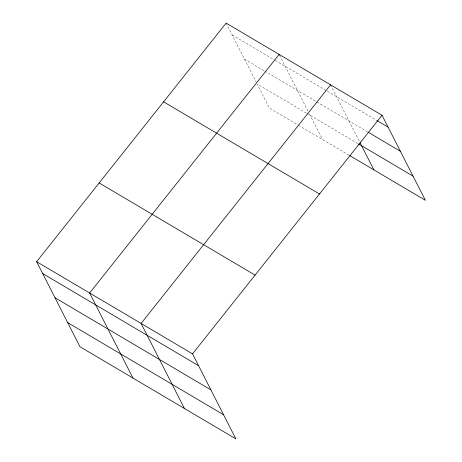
<?xml version="1.0" encoding="UTF-8"?>
<svg xmlns="http://www.w3.org/2000/svg" width="462" height="462" viewBox="0 0 462 462"><rect width="100%" height="100%" fill="white"/><g stroke="black" fill="none" stroke-linecap="round" stroke-linejoin="round"><path stroke-width="0.35" stroke-dasharray="2.31 1.73" d="M232.178 34.973L274.705 60.112M275.323 60.476L326.715 90.858M327.333 91.222L376.305 120.166M244.479 59.124L264.206 70.784M264.818 71.148L367.533 131.861M306.468 113.15L257.155 84.003L269.462 108.154L297.817 124.913M307.086 113.513L357.894 143.549M298.435 125.277L349.122 155.244M330.584 84.846L359.661 141.921M279.452 55.059L308.218 111.509M309.517 114.062L322.47 139.489M226.126 23.1L256.185 82.092"/><path stroke-width="0.69" d="M36.631 261.688L192.538 353.846L235.874 438.9L79.972 346.743L36.631 261.688L226.126 23.1L382.028 115.257L425.369 200.312L349.746 155.607M279.135 54.435L89.64 293.024L132.975 378.078M330.584 84.846L141.089 323.435L184.425 408.489M192.538 353.846L382.028 115.257M376.923 120.536L388.08 127.131M368.15 132.224L400.387 151.282M358.512 143.919L413.063 176.161M163.594 101.836L319.496 193.988M99.163 182.958L255.07 275.109M42.683 273.562L198.585 365.719M54.99 297.713L210.891 389.87M67.666 322.591L223.568 414.749M359.99 142.562L373.92 169.9"/></g></svg>
